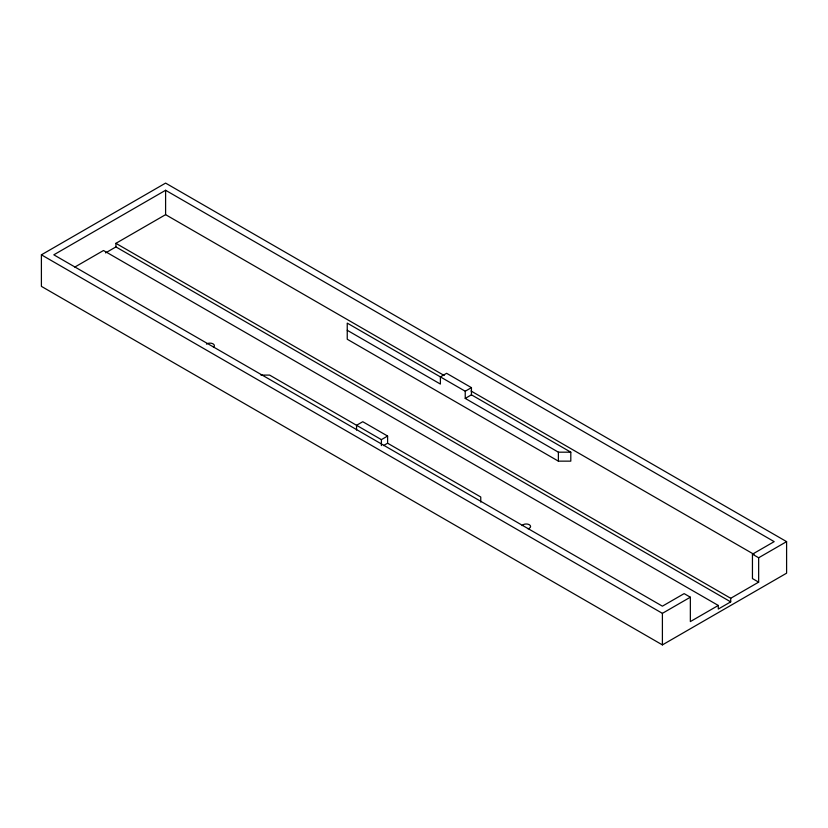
<?xml version="1.0" encoding="UTF-8"?>
<svg xmlns="http://www.w3.org/2000/svg" width="828" height="828" viewBox="0 0 828 828"><rect width="100%" height="100%" fill="white"/><g stroke="black" fill="none" stroke-linecap="round" stroke-linejoin="round"><path stroke-width="1.24" d="M41.4 254.817L165.6 183.102L786.6 541.636L786.6 573.183L662.4 644.898L41.4 286.364L41.4 254.817L662.4 613.341L690.345 597.205L690.345 621.59L718.29 605.454L718.29 609.046L730.71 601.873L730.71 598.282L115.92 243.339L115.92 246.92L730.71 601.873M786.6 541.636L758.655 557.772L758.655 582.146L752.445 578.565L752.445 554.18L774.18 541.636L165.6 190.274L53.82 254.817L662.4 606.168L684.135 593.624L690.345 597.205M74.799 267.082L103.5 250.511L718.29 605.454M115.92 243.339L165.6 214.659L444.16 375.477M105.57 252.902L115.92 246.92M260.923 375.094L269.618 375.094L381.397 439.637L387.607 436.046L387.607 443.218L480.757 496.997L480.757 502.12M465.232 391.23L471.442 387.649L471.442 394.821L570.803 452.181L570.803 461.144L558.382 461.144L347.242 339.242L347.242 323.117L465.232 391.23L465.232 398.403L558.382 452.181L570.803 452.181M383.467 445.609L387.607 443.218M465.232 398.403L471.442 394.821M730.71 598.282L758.655 582.146M471.442 387.649L446.602 373.304L440.392 376.895L440.392 384.068L347.242 330.279M471.008 390.982L754.039 554.387M752.445 554.18L758.655 557.772M387.607 436.046L362.767 421.711L356.557 425.292L356.557 430.074M662.4 613.341L662.4 644.898M558.382 452.181L558.382 461.144M381.397 439.637L381.397 445.609M165.6 190.274L165.6 214.659M206.482 344.127A4.388 2.536 0 0 1 212.63 343.651A4.388 2.536 0 0 1 213.458 347.201M522.095 525.625A4.388 2.536 0 0 1 529.195 524.652A4.388 2.536 0 0 1 528.036 528.813"/></g></svg>
